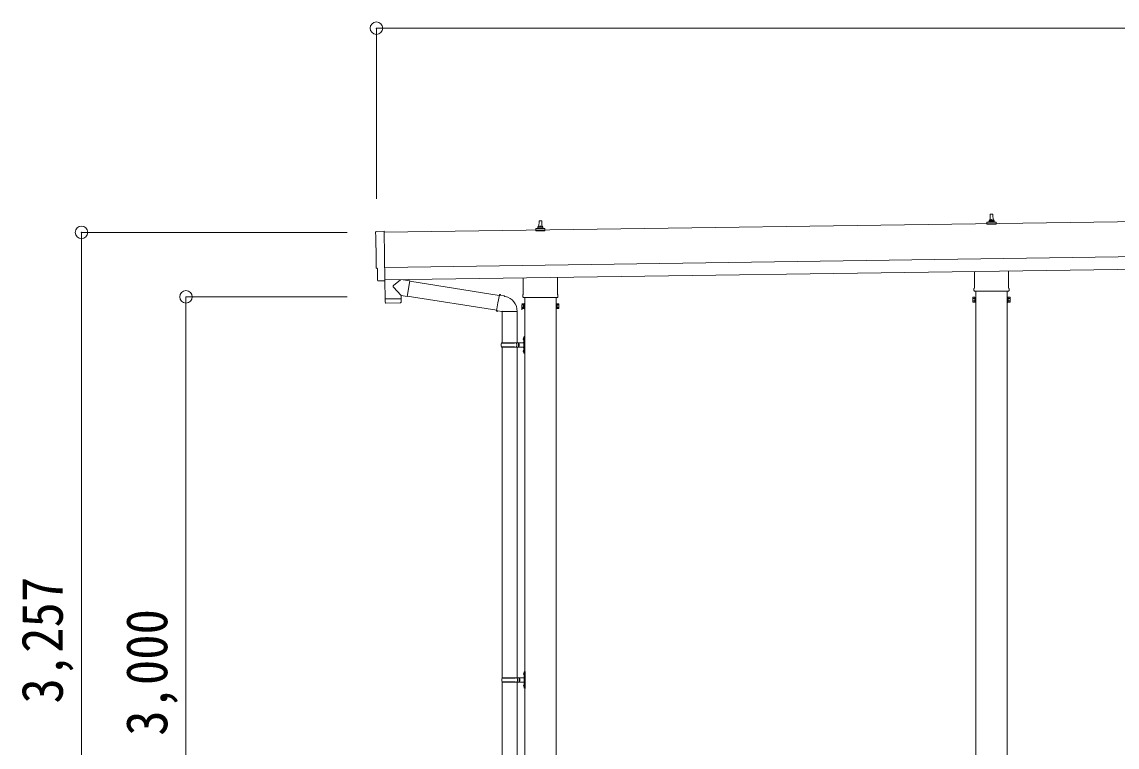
# Model space of a CAD drawing. Units: millimetres at full size, sheet at 1:50. Extents: x -14053 to 14053, y -9700 to 9700.
# Drawn here: x -390 to 3980, y -4675 to -1783 of the extents above; entities that cross this region are included whole.
import ezdxf
from ezdxf.enums import TextEntityAlignment as Align

# ---------------------------------------------------------------- set-up
doc = ezdxf.new("R2010")
doc.units = ezdxf.units.MM
doc.header["$LTSCALE"] = 50
doc.header["$PDMODE"] = 32
doc.header["$PDSIZE"] = 50
for name, color, linetype, lineweight in [('0-1_Defpoints', 4, 'Continuous', 9), ('0-2_TEXT1', 7, 'Continuous', 9), ('0-6_PARTS1', 6, 'Continuous', 9)]:
    doc.layers.add(name, color=color, linetype=linetype, lineweight=lineweight)
doc.styles.add('ＭＳ ゴシック', font='')
doc.styles.get('ＭＳ ゴシック').set_extended_font_data('MS Gothic')

msp = doc.modelspace()

# ---------------------------------------------------------------- linework, layer by layer
at = {"layer": '0-1_Defpoints'}
for p, q in [((6420.91, -2545.63), (1055.95, -2622.27)), ((1672.68, -2600.53), (1673.4, -2577)), ((1674.4, -2576.03), (1682.95, -2576.03)), ((1683.95, -2577), (1684.68, -2600.53)), ((3468.68, -2579.03), (3468.68, -2574.81)), ((3469.68, -2574.81), (3487.68, -2574.81)), ((3472.68, -2574.81), (3473.4, -2551.29)), ((3474.4, -2550.31), (3482.95, -2550.31)), ((3483.95, -2551.29), (3484.68, -2574.81)), ((3488.68, -2579.03), (3488.68, -2574.81)), ((1660.43, -2616.03), (1660.43, -2608.31)), ((1696.93, -2616.03), (1660.43, -2616.03)), ((1660.81, -2607.53), (1696.54, -2607.53)), ((1661.19, -2607.34), (1667.91, -2605.71)), ((1668.29, -2605.53), (1689.06, -2605.53)), ((1668.68, -2604.74), (1668.68, -2600.53)), ((1669.68, -2600.53), (1687.68, -2600.53)), ((1688.68, -2604.74), (1688.68, -2600.53)), ((1696.16, -2607.34), (1689.44, -2605.71)), ((1696.93, -2616.03), (1696.93, -2608.31)), ((3460.43, -2590.31), (3460.43, -2582.6)), ((3496.93, -2590.31), (3460.43, -2590.31)), ((3460.81, -2581.81), (3496.54, -2581.81)), ((3461.19, -2581.63), (3467.91, -2580)), ((3468.29, -2579.81), (3489.06, -2579.81)), ((3496.16, -2581.63), (3489.44, -2580)), ((3496.93, -2590.31), (3496.93, -2582.6)), ((1057.95, -2762.25), (6422.91, -2685.61)), ((1058.67, -2812.25), (6423.62, -2735.61)), ((3410.38, -2844.3), (3410.38, -2778.65)), ((3546.98, -2776.7), (3546.98, -2844.3)), ((1039.09, -2816.3), (1032.17, -2816.04)), ((1610.38, -2870.01), (1610.38, -2804.37)), ((1746.98, -2802.42), (1746.98, -2870.01)), ((1608.68, -2878.79), (1608.68, -2873.29)), ((1746.61, -2882.29), (1610.74, -2882.29)), ((1616.18, -2882.29), (1616.18, -6379.79)), ((1741.18, -6379.79), (1741.18, -2882.29)), ((1748.68, -2873.29), (1748.68, -2878.79)), ((3404.68, -2882.57), (3405.43, -2881.26)), ((3404.68, -2882.57), (3404.68, -2899.57)), ((3408.68, -2853.07), (3408.68, -2847.57)), ((3546.61, -2856.57), (3410.74, -2856.57)), ((3416.18, -2856.57), (3416.18, -6379.79)), ((3541.18, -6379.79), (3541.18, -2856.57)), ((3548.68, -2847.57), (3548.68, -2853.07)), ((3552.68, -2882.57), (3551.92, -2881.26)), ((3552.68, -2882.57), (3552.68, -2899.57)), ((1604.68, -2912.57), (1605.43, -2911.26)), ((1604.68, -2912.57), (1604.68, -2929.57)), ((1611.68, -2911.88), (1605.43, -2911.88)), ((1611.68, -2921.69), (1605.43, -2921.69)), ((1611.68, -2926.6), (1605.43, -2926.6)), ((1614.18, -2925.99), (1611.68, -2925.99)), ((1743.18, -2925.99), (1745.68, -2925.99)), ((1745.68, -2911.88), (1751.92, -2911.88)), ((1745.68, -2921.69), (1751.92, -2921.69)), ((1745.68, -2926.6), (1751.92, -2926.6)), ((1752.68, -2908.29), (1751.92, -2906.97)), ((1752.68, -2925.29), (1751.92, -2926.6)), ((1752.68, -2908.29), (1752.68, -2925.29)), ((3404.68, -2899.57), (3405.43, -2900.89)), ((3411.68, -2886.17), (3405.43, -2886.17)), ((3411.68, -2895.98), (3405.43, -2895.98)), ((3411.68, -2900.89), (3405.43, -2900.89)), ((3414.18, -2900.27), (3411.68, -2900.27)), ((3543.18, -2900.27), (3545.68, -2900.27)), ((3545.68, -2886.17), (3551.92, -2886.17)), ((3545.68, -2895.98), (3551.92, -2895.98)), ((3545.68, -2900.89), (3551.92, -2900.89)), ((3552.68, -2899.57), (3551.92, -2900.89)), ((1604.68, -2929.57), (1605.43, -2930.89))]:
    msp.add_line(p, q, dxfattribs=at)
for points in [[(1024.34, -2619.28), (1055.88, -2617.18), (1058.71, -2815.02)], [(1029.29, -2813.08), (1028.62, -2766.06), (1028.01, -2766.07)], [(1039.83, -2816.01), (1040.49, -2815.37), (1058.72, -2816.02)], [(3411.68, -2900.89), (3411.68, -2881.26), (3405.43, -2881.26)], [(3411.68, -2900.27), (3411.68, -2881.87), (3414.18, -2881.87)], [(3545.68, -2900.27), (3545.68, -2881.87), (3543.18, -2881.87)], [(3545.68, -2900.89), (3545.68, -2881.26), (3551.92, -2881.26)], [(1611.68, -2926.6), (1611.68, -2906.97), (1605.43, -2906.97)], [(1611.68, -2925.99), (1611.68, -2907.59), (1614.18, -2907.59)], [(1745.68, -2925.99), (1745.68, -2907.59), (1743.18, -2907.59)], [(1745.68, -2926.6), (1745.68, -2906.97), (1751.92, -2906.97)]]:
    msp.add_lwpolyline(points, dxfattribs=at)
for points in [[(3414.18, -2901.57), (3414.18, -2880.57), (3416.18, -2880.57), (3416.18, -2901.57)], [(3543.18, -2901.57), (3543.18, -2880.57), (3541.18, -2880.57), (3541.18, -2901.57)], [(1614.18, -2927.29), (1614.18, -2906.29), (1616.18, -2906.29), (1616.18, -2927.29)], [(1743.18, -2927.29), (1743.18, -2906.29), (1741.18, -2906.29), (1741.18, -2927.29)]]:
    msp.add_lwpolyline(points, close=True, dxfattribs=at)
for centre, radius, start, end in [((1674.4, -2577.03), 1, 90, 178.60509), ((1682.95, -2577.03), 1, 1.39491, 90), ((3472.76, -2575.45), 4.13, 90, 171.17633), ((3469.68, -2575.81), 1, 90, 180), ((3474.4, -2551.31), 1, 90, 178.60509), ((3482.01, -2574.81), 4.83, 133.60282, 180), ((3475.34, -2574.81), 4.83, 0, 46.39718), ((3482.95, -2551.31), 1, 1.39491, 90), ((3484.59, -2575.45), 4.13, 8.82367, 90), ((3487.68, -2575.81), 1, 0, 90), ((1661.43, -2608.31), 1, 103.62699, 180), ((1667.68, -2604.74), 1, 283.62699, 0), ((1672.76, -2601.16), 4.13, 90, 171.17633), ((1669.68, -2601.53), 1, 90, 180), ((1682.01, -2600.53), 4.83, 133.60282, 180), ((1675.34, -2600.53), 4.83, 0, 46.39718), ((1684.59, -2601.16), 4.13, 8.82367, 90), ((1687.68, -2601.53), 1, 0, 90), ((1689.68, -2604.74), 1, 180, 256.37301), ((1695.93, -2608.31), 1, 0, 76.37301), ((3461.43, -2582.6), 1, 103.62699, 180), ((3467.68, -2579.03), 1, 283.62699, 0), ((3489.68, -2579.03), 1, 180, 256.37301), ((3495.93, -2582.6), 1, 0, 76.37301), ((1612.68, -2873.29), 4, 125.09963, 180), ((1612.68, -2878.79), 4, 180, 194.47751), ((1612.68, -2878.79), 4, 194.47751, 241.04498), ((1744.68, -2878.79), 4, 298.95502, 345.52249), ((1744.68, -2873.29), 4, 0, 54.90037), ((1744.68, -2878.79), 4, 345.52249, 0), ((3409.02, -2883.71), 4.34, 145.61575, 214.38425), ((3412.68, -2847.57), 4, 125.09963, 180), ((3412.68, -2853.07), 4, 180, 194.47751), ((3412.68, -2853.07), 4, 194.47751, 241.04498), ((3544.68, -2853.07), 4, 298.95502, 345.52249), ((3544.68, -2847.57), 4, 0, 54.90037), ((3544.68, -2853.07), 4, 345.52249, 0), ((3548.33, -2883.71), 4.34, 325.61575, 34.38425), ((1609.02, -2913.71), 4.34, 145.61575, 214.38425), ((1609.02, -2928.43), 4.34, 145.61575, 214.38425), ((1620.92, -2921.07), 16.24, 162.41205, 197.58795), ((1736.43, -2916.79), 16.24, 342.41205, 17.58795), ((1748.33, -2909.43), 4.34, 325.61575, 34.38425), ((1748.33, -2924.15), 4.34, 325.61575, 34.38425), ((3420.92, -2891.07), 16.24, 162.41205, 197.58795), ((3409.02, -2898.43), 4.34, 145.61575, 214.38425), ((3536.43, -2891.07), 16.24, 342.41205, 17.58795), ((3548.33, -2898.43), 4.34, 325.61575, 34.38425)]:
    msp.add_arc(centre, radius, start, end, dxfattribs=at)
for centre, major_axis, ratio, start_param, end_param in [((1024.54, -2622.28), (-3, -0.04), 0.99863, 4.7647489, 6.2979817), ((-3739.83, -2760.77), (4762.89, 68.04), 0.99863, 6.2686928, 6.2979817), ((1027.95, -2761.67), (-4.41, -0.06), 0.99863, 6.2686928, 7.8539816), ((1032.29, -2813.03), (-2.15, -2.1), 0.9974, 5.5252311, 7.0411395), ((1039.13, -2815.3), (-0.717, -0.7), 0.9974, 0.7579542, 1.5707963)]:
    msp.add_ellipse(centre, major_axis=major_axis, ratio=ratio, start_param=start_param, end_param=end_param, dxfattribs=at)
at = {"layer": '0-2_TEXT1'}
for p, q in [((1058.71, -2815.02), (1058.72, -2816.02)), ((1120.11, -2811.37), (1092.47, -2833.88)), ((1157.74, -2815.38), (1131.9, -2811.2)), ((1157.74, -2815.38), (1147.57, -2878.26)), ((1157.44, -2817.21), (1514.81, -2874.1)), ((1123.16, -2874.32), (1092.29, -2841.21)), ((1123.16, -2874.32), (1147.57, -2878.26)), ((1123.16, -2874.32), (1123.33, -2886.33)), ((1147.87, -2876.44), (1504.39, -2933.2)), ((1515.13, -2872.29), (1509.6, -2903.65)), ((1515.13, -2872.29), (1516.27, -2870.3)), ((1516.27, -2870.3), (1519.83, -2870.93)), ((1519.83, -2870.93), (1520.25, -2873.28)), ((1534.76, -2876.1), (1536.45, -2877.73)), ((1536.45, -2877.73), (1538.56, -2878.18)), ((1059.35, -2888.25), (1059.77, -2901.3)), ((1120.35, -2903.38), (1062.81, -2904.2)), ((1063.84, -2887.18), (1063.87, -2888.18)), ((1118.83, -2886.4), (1118.83, -2887.4)), ((1504.06, -2935.02), (1509.6, -2903.65)), ((1504.06, -2935.02), (1504.46, -2937.27)), ((1504.06, -2935.02), (1509.22, -2935.83)), ((1504.46, -2937.27), (1508.02, -2937.9)), ((1508.02, -2937.9), (1509.22, -2935.83)), ((1509.22, -2935.83), (1523.82, -2938.15)), ((1523.82, -2938.15), (1526.03, -2937.16)), ((1586.32, -2937.56), (1525.14, -2937.56)), ((1526.18, -2937.56), (1526.18, -3062.8)), ((1586.18, -2937.56), (1586.18, -3062.8)), ((1609.87, -3045.65), (1611.92, -3046.65)), ((1611.14, -3043.65), (1611.78, -3043.65)), ((1611.14, -3043.65), (1611.14, -3051.95)), ((1611.14, -3051.95), (1611.78, -3051.95)), ((1611.78, -3043.65), (1611.78, -3051.95)), ((1611.78, -3043.65), (1612.18, -3044.05)), ((1611.78, -3051.95), (1612.18, -3051.55)), ((1611.92, -3046.65), (1612.53, -3047.8)), ((1612.18, -3039.8), (1615.18, -3038.3)), ((1612.18, -3039.8), (1612.18, -3071.8)), ((1612.18, -3044.05), (1612.18, -3051.55)), ((1615.18, -3038.3), (1615.18, -3071.8)), ((1615.18, -3038.3), (1616.18, -3038.3)), ((1616.18, -3038.3), (1616.18, -3071.8)), ((1523.18, -3064.8), (1573.51, -3064.8)), ((1523.18, -3078.8), (1573.51, -3078.8)), ((1524.18, -3062.8), (1610.18, -3062.8)), ((1524.18, -3062.8), (1524.18, -3064.8)), ((1524.18, -3080.8), (1524.18, -3078.8)), ((1524.18, -3080.8), (1610.18, -3080.8)), ((1526.18, -3080.8), (1526.18, -4398.29)), ((1583.18, -3062.8), (1583.18, -3067.3)), ((1583.18, -3067.3), (1585.18, -3067.3)), ((1583.18, -3080.8), (1583.18, -3076.3)), ((1583.18, -3076.3), (1585.18, -3076.3)), ((1585.18, -3067.3), (1585.18, -3071.8)), ((1585.18, -3076.3), (1585.18, -3071.8)), ((1586.18, -3080.8), (1586.18, -4398.29)), ((1591.18, -3062.8), (1591.18, -3071.8)), ((1591.18, -3067.3), (1594.18, -3067.3)), ((1591.18, -3080.8), (1591.18, -3071.8)), ((1591.18, -3076.3), (1594.18, -3076.3)), ((1594.18, -3067.3), (1594.18, -3071.8)), ((1594.18, -3076.3), (1594.18, -3071.8)), ((1609.87, -3093.65), (1611.92, -3094.65)), ((1611.14, -3091.65), (1611.78, -3091.65)), ((1611.14, -3091.65), (1611.14, -3099.95)), ((1611.14, -3099.95), (1611.78, -3099.95)), ((1611.78, -3091.65), (1611.78, -3099.95)), ((1611.78, -3091.65), (1612.18, -3092.05)), ((1611.78, -3099.95), (1612.18, -3099.55)), ((1611.92, -3094.65), (1612.53, -3095.8)), ((1612.18, -3103.8), (1612.18, -3071.8)), ((1612.18, -3092.05), (1612.18, -3099.55)), ((1615.18, -3105.3), (1615.18, -3071.8)), ((1616.18, -3105.3), (1616.18, -3071.8)), ((1612.18, -3103.8), (1615.18, -3105.3)), ((1615.18, -3105.3), (1616.18, -3105.3)), ((1525.68, -4400.29), (1576.01, -4400.29)), ((1526.68, -4398.29), (1612.68, -4398.29)), ((1526.68, -4398.29), (1526.68, -4400.29)), ((1585.68, -4398.29), (1585.68, -4402.79)), ((1585.68, -4402.79), (1587.68, -4402.79)), ((1585.68, -4416.29), (1585.68, -4411.79)), ((1585.68, -4411.79), (1587.68, -4411.79)), ((1587.68, -4402.79), (1587.68, -4407.29)), ((1587.68, -4411.79), (1587.68, -4407.29)), ((1593.68, -4398.29), (1593.68, -4407.29)), ((1593.68, -4402.79), (1596.68, -4402.79)), ((1593.68, -4416.29), (1593.68, -4407.29)), ((1593.68, -4411.79), (1596.68, -4411.79)), ((1596.68, -4402.79), (1596.68, -4407.29)), ((1596.68, -4411.79), (1596.68, -4407.29)), ((1612.37, -4381.14), (1614.42, -4382.14)), ((1613.64, -4379.14), (1614.28, -4379.14)), ((1613.64, -4379.14), (1613.64, -4387.44)), ((1613.64, -4387.44), (1614.28, -4387.44)), ((1614.28, -4379.14), (1614.28, -4387.44)), ((1614.28, -4379.14), (1614.68, -4379.54)), ((1614.28, -4387.44), (1614.68, -4387.04)), ((1614.42, -4382.14), (1615.03, -4383.29)), ((1614.68, -4375.29), (1617.68, -4373.79)), ((1614.68, -4375.29), (1614.68, -4407.29)), ((1614.68, -4379.54), (1614.68, -4387.04)), ((1614.68, -4439.29), (1614.68, -4407.29)), ((1617.68, -4373.79), (1617.68, -4407.29)), ((1617.68, -4373.79), (1618.68, -4373.79)), ((1617.68, -4440.79), (1617.68, -4407.29)), ((1618.68, -4373.79), (1618.68, -4407.29)), ((1618.68, -4440.79), (1618.68, -4407.29)), ((1525.68, -4414.29), (1576.01, -4414.29)), ((1526.18, -4416.28), (1526.18, -5670.79)), ((1526.68, -4416.29), (1526.68, -4414.29)), ((1526.68, -4416.29), (1612.68, -4416.29)), ((1586.18, -4416.28), (1586.18, -5670.79)), ((1612.37, -4429.14), (1614.42, -4430.14)), ((1613.64, -4427.14), (1614.28, -4427.14)), ((1613.64, -4427.14), (1613.64, -4435.44)), ((1613.64, -4435.44), (1614.28, -4435.44)), ((1614.28, -4427.14), (1614.28, -4435.44)), ((1614.28, -4427.14), (1614.68, -4427.54)), ((1614.28, -4435.44), (1614.68, -4435.04)), ((1614.42, -4430.14), (1615.03, -4431.29)), ((1614.68, -4427.54), (1614.68, -4435.04)), ((1614.68, -4439.29), (1617.68, -4440.79)), ((1617.68, -4440.79), (1618.68, -4440.79))]:
    msp.add_line(p, q, dxfattribs=at)
for points in [[(1058.32, -2816.01), (1059.34, -2887.25), (1123.33, -2886.33)], [(1515.13, -2872.29), (1520.25, -2873.28), (1534.76, -2876.1)], [(1123.31, -2900.39), (1123.35, -2887.33), (1059.35, -2888.25)], [(1609.87, -3049.94), (1611.92, -3048.95), (1612.53, -3047.8)], [(1609.87, -3097.94), (1611.92, -3096.95), (1612.53, -3095.8)], [(1612.37, -4385.43), (1614.42, -4384.44), (1615.03, -4383.29)], [(1612.37, -4433.43), (1614.42, -4432.44), (1615.03, -4431.29)]]:
    msp.add_lwpolyline(points, dxfattribs=at)
for centre, radius, start, end in [((1095.78, -2837.63), 5, 131.47396, 225.79244), ((1526.03, -2937.16), 60.3, 359.62495, 78), ((1062.77, -2901.2), 3, 181.81845, 270.86677), ((1120.31, -2900.38), 3, 270.81845, 359.81845), ((1615.47, -3047.8), 6, 136.21765, 223.78235), ((1571.93, -3071.8), 49.25, 171.82876, 180.00002), ((1571.93, -3071.8), 49.25, 180.00002, 188.17127), ((1573.51, -3062.8), 2, 270, 359.99998), ((1573.51, -3080.8), 2, 0.00005, 90.00004), ((1615.47, -3095.8), 6, 136.21765, 223.78235), ((1610.18, -3060.8), 2, 270, 359.99998), ((1610.18, -3082.8), 2, 0.00005, 90.00004), ((1574.43, -4407.29), 49.25, 171.82876, 180.00002), ((1574.43, -4407.29), 49.25, 180.00002, 188.17127), ((1576.01, -4398.29), 2, 270, 359.99998), ((1617.97, -4383.29), 6, 136.21765, 223.78235), ((1612.68, -4396.29), 2, 270, 359.99998), ((1576.01, -4416.29), 2, 0.00005, 90.00004), ((1617.97, -4431.29), 6, 136.21765, 223.78235), ((1612.68, -4418.29), 2, 0.00005, 90.00004)]:
    msp.add_arc(centre, radius, start, end, dxfattribs=at)
at = {"layer": '0-6_PARTS1'}
for p, q in [((1024.68, -1808.33), (1024.68, -2489.28)), ((1024.68, -1808.33), (7734.68, -1808.33)), ((-152.11, -2622.77), (908.25, -2622.77)), ((-152.11, -5879.79), (-152.11, -2622.77)), ((264.71, -2879.79), (908.25, -2879.79)), ((264.71, -5879.79), (264.71, -2879.79))]:
    msp.add_line(p, q, dxfattribs=at)
for p in [(1024.68, -1808.33), (-152.11, -2622.77), (264.71, -2879.79)]:
    msp.add_point(p, dxfattribs=at)

# ---------------------------------------------------------------- texts
at = {"layer": '0-6_PARTS1', "color": 7, "style": 'ＭＳ ゴシック', "width": 0.9}
for s, p in [('3,257', (-177.11, -4501.28)), ('3,000', (239.71, -4629.79))]:
    msp.add_text(s, height=165, rotation=90, dxfattribs=at).set_placement(p, align=Align.BOTTOM_LEFT)

doc.saveas('drawing.dxf')
